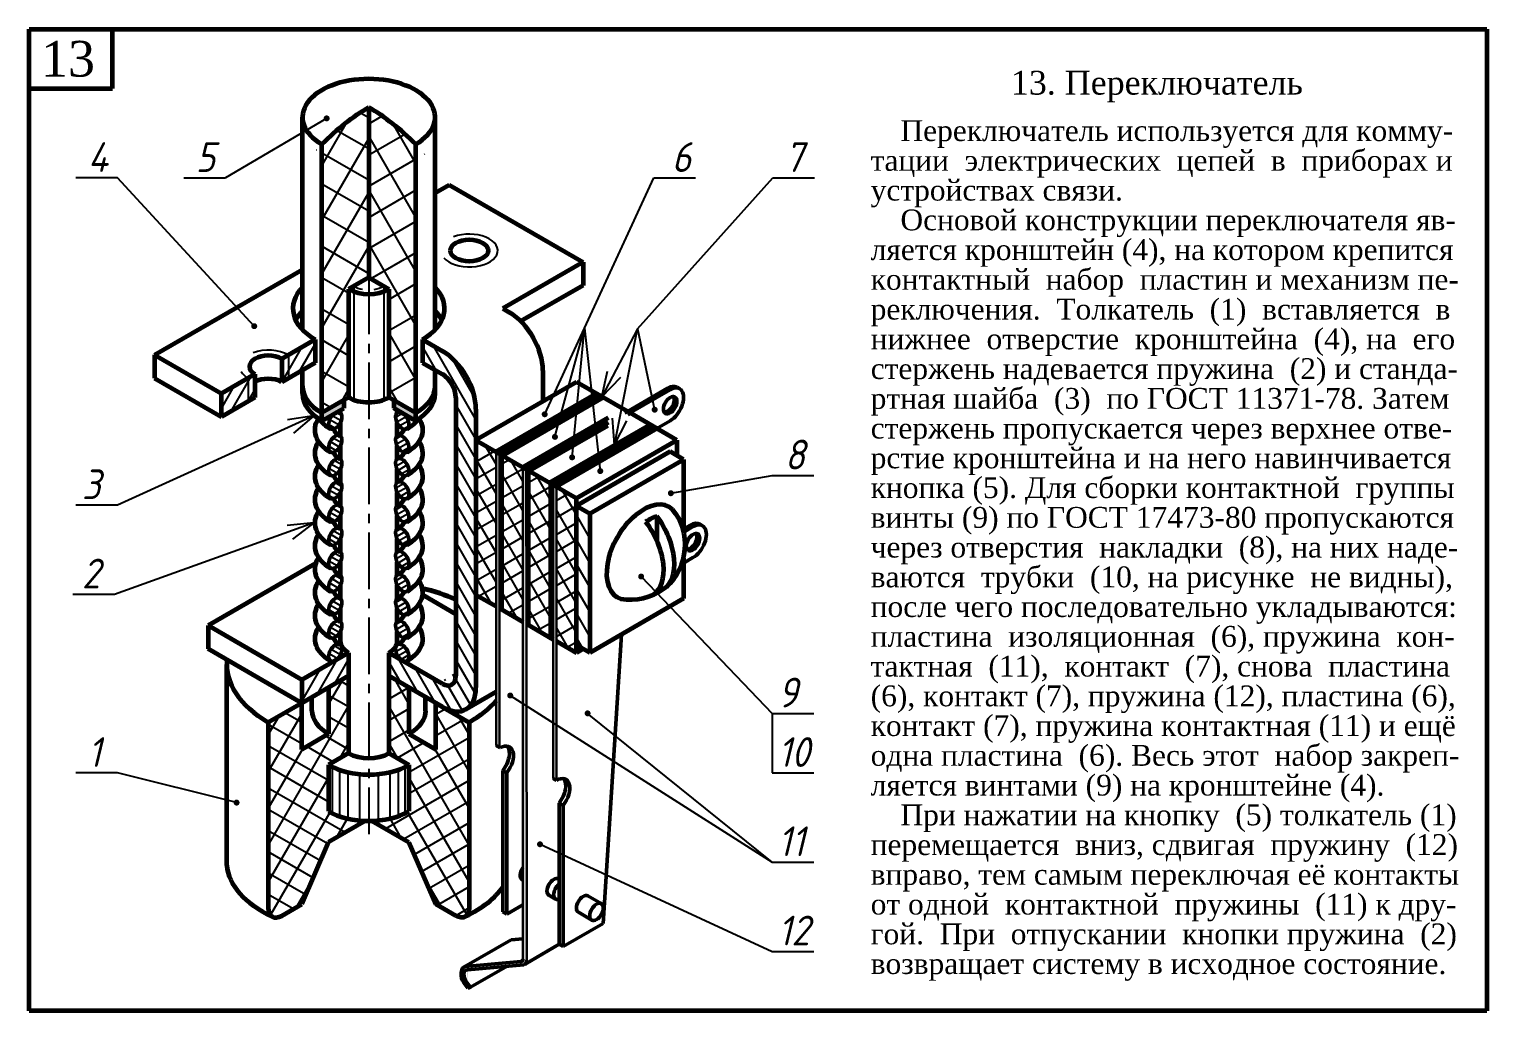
# Model space of a CAD drawing. Header units: millimetres. Extents: x -255 to 513, y 132 to 472.
# Drawn here: x -255 to -10, y 132 to 297 of the extents above; entities that cross this region are included whole.
import ezdxf

# ---------------------------------------------------------------- set-up
doc = ezdxf.new("R2010")
doc.units = ezdxf.units.MM
doc.header["$LTSCALE"] = 0.5
doc.linetypes.add('CENTER2', pattern=[28.575, 19.05, -3.175, 3.175, -3.175])
doc.styles.get("Standard").update_dxf_attribs({"font": 'isocpeui.ttf', "width": 0.9})
doc.styles.add('стиль1', font='TIMES.TTF')
pattern_1 = [(60, (-310.5012, 74.5421), (-1.429808, 0.8255), [])]

msp = doc.modelspace()

# ---------------------------------------------------------------- hatches: boundary and pattern name
at = {"lineweight": -3}
h = msp.add_hatch(dxfattribs=at)
h.set_pattern_fill('ANSI37', scale=1.43, angle=105, style=0)
h.set_pattern_definition([(150, (-310.501, 74.542), (-2.270125, -3.93197), []), (240, (-310.501, 74.542), (3.93197, -2.270125), [])])
edge = h.paths.add_edge_path()
edge.add_ellipse((-197.92, 257.84), major_axis=(-15.92, -27.58), ratio=0.57735, start_angle=225, end_angle=245.4873)
edge.add_line((-205.8, 277.65), (-205.8, 232.49))
edge.add_line((-205.8, 232.49), (-201.3, 235.09))
edge.add_line((-201.3, 235.09), (-201.3, 253.29))
edge.add_line((-201.3, 253.29), (-197.92, 255.24))
edge.add_line((-197.92, 255.24), (-197.92, 283.84))
h = msp.add_hatch(dxfattribs=at)
h.set_pattern_fill('ANSI37', scale=1.43, angle=75, style=0)
h.set_pattern_definition([(120, (-310.501, 74.542), (-3.93197, -2.270125), []), (210, (-310.501, 74.542), (2.270125, -3.93197), [])])
edge = h.paths.add_edge_path()
edge.add_ellipse((-197.92, 257.84), major_axis=(15.92, -27.58), ratio=0.57735, start_angle=114.5127, end_angle=135)
edge.add_line((-197.92, 283.84), (-197.92, 255.24))
edge.add_line((-197.92, 255.24), (-194.54, 253.29))
edge.add_line((-194.54, 253.29), (-194.54, 235.09))
edge.add_line((-194.54, 235.09), (-190.04, 232.49))
edge.add_line((-190.04, 232.49), (-190.04, 277.65))
h = msp.add_hatch(dxfattribs=at)
h.set_pattern_fill('ANSI31', scale=0.52, angle=15, style=0)
h.set_pattern_definition(pattern_1)
h.paths.add_polyline_path([(-218.18, 238.34), (-222.69, 235.74), (-222.69, 231.84), (-218.18, 234.44)])
h.paths.add_polyline_path([(-217.06, 238.99), (-218.18, 238.34), (-218.18, 234.44), (-217.06, 235.09)])
h.paths.add_polyline_path([(-211.43, 242.24), (-212.55, 241.59), (-212.55, 237.69), (-211.43, 238.34)])
h.paths.add_polyline_path([(-206.92, 240.94), (-206.92, 244.84), (-211.43, 242.24), (-211.43, 238.34)])
h = msp.add_hatch(dxfattribs=at)
h.set_pattern_fill('ANSI31', scale=0.52, angle=75, style=0)
h.set_pattern_definition([(120, (-310.5012, 74.5421), (-1.429808, -0.8255), [])])
edge = h.paths.add_edge_path()
edge.add_ellipse((-185.53, 236.39), major_axis=(3.98, -6.89), ratio=0.57735, start_angle=405, end_angle=495)
edge.add_line((-185.53, 242.89), (-188.91, 244.84))
edge.add_line((-188.91, 244.84), (-188.91, 240.94))
edge.add_line((-188.91, 240.94), (-185.53, 238.99))
edge.add_ellipse((-185.53, 236.39), major_axis=(1.59, -2.76), ratio=0.57735, start_angle=45, end_angle=135, ccw=False)
edge.add_line((-183.28, 235.09), (-183.28, 188.29))
edge.add_ellipse((-185.53, 189.59), major_axis=(1.59, -2.76), ratio=0.57735, start_angle=315, end_angle=405, ccw=False)
edge.add_line((-185.53, 186.99), (-194.54, 192.19))
edge.add_line((-194.54, 192.19), (-194.54, 188.29))
edge.add_line((-194.54, 188.29), (-185.53, 183.09))
edge.add_ellipse((-185.53, 189.59), major_axis=(3.98, -6.89), ratio=0.57735, start_angle=315, end_angle=360)
edge.add_ellipse((-185.53, 189.59), major_axis=(3.98, -6.89), ratio=0.57735, start_angle=360, end_angle=405)
edge.add_line((-179.9, 186.34), (-179.9, 233.14))
h = msp.add_hatch(color=7)
h.paths.add_polyline_path([(-202.11, 233.32), (-202.11, 234.62), (-205.8, 232.49), (-205.8, 231.19)])
h.paths.add_polyline_path([(-193.73, 234.62), (-193.73, 233.32), (-190.04, 231.19), (-190.04, 232.49)])
h = msp.add_hatch(dxfattribs=at)
h.set_pattern_fill('ANSI31', scale=0.25, angle=105, style=0)
h.set_pattern_definition([(150, (-285, 112), (-0.396875, -0.6874077), [])])
edge = h.paths.add_edge_path()
edge.add_ellipse((-203.55, 192.19), major_axis=(-0.8, -1.38), ratio=0.57735, start_angle=0, end_angle=360)
edge = h.paths.add_edge_path()
edge.add_ellipse((-203.55, 196.09), major_axis=(-0.8, -1.38), ratio=0.57735, start_angle=0, end_angle=360)
edge = h.paths.add_edge_path()
edge.add_ellipse((-203.55, 199.99), major_axis=(-0.8, -1.38), ratio=0.57735, start_angle=0, end_angle=360)
edge = h.paths.add_edge_path()
edge.add_ellipse((-203.55, 203.89), major_axis=(-0.8, -1.38), ratio=0.57735, start_angle=0, end_angle=360)
edge = h.paths.add_edge_path()
edge.add_ellipse((-203.55, 207.79), major_axis=(-0.8, -1.38), ratio=0.57735, start_angle=0, end_angle=360)
edge = h.paths.add_edge_path()
edge.add_ellipse((-203.55, 211.69), major_axis=(-0.8, -1.38), ratio=0.57735, start_angle=0, end_angle=360)
edge = h.paths.add_edge_path()
edge.add_ellipse((-203.55, 215.59), major_axis=(-0.8, -1.38), ratio=0.57735, start_angle=0, end_angle=360)
edge = h.paths.add_edge_path()
edge.add_ellipse((-203.55, 219.49), major_axis=(-0.8, -1.38), ratio=0.57735, start_angle=0, end_angle=360)
edge = h.paths.add_edge_path()
edge.add_ellipse((-203.55, 223.39), major_axis=(-0.8, -1.38), ratio=0.57735, start_angle=0, end_angle=360)
edge = h.paths.add_edge_path()
edge.add_ellipse((-203.55, 227.29), major_axis=(-0.8, -1.38), ratio=0.57735, start_angle=0, end_angle=360)
edge = h.paths.add_edge_path()
edge.add_ellipse((-203.55, 231.19), major_axis=(-0.8, -1.38), ratio=0.57735, start_angle=0, end_angle=360)
h = msp.add_hatch(dxfattribs=at)
h.set_pattern_fill('ANSI31', scale=0.25, angle=345, style=0)
h.set_pattern_definition([(30, (-285, 112), (-0.396875, 0.6874077), [])])
edge = h.paths.add_edge_path()
edge.add_ellipse((-192.29, 192.19), major_axis=(0.8, -1.38), ratio=0.57735, start_angle=0, end_angle=360)
edge = h.paths.add_edge_path()
edge.add_ellipse((-192.29, 196.09), major_axis=(0.8, -1.38), ratio=0.57735, start_angle=0, end_angle=360)
edge = h.paths.add_edge_path()
edge.add_ellipse((-192.29, 199.99), major_axis=(0.8, -1.38), ratio=0.57735, start_angle=0, end_angle=360)
edge = h.paths.add_edge_path()
edge.add_ellipse((-192.29, 203.89), major_axis=(0.8, -1.38), ratio=0.57735, start_angle=0, end_angle=360)
edge = h.paths.add_edge_path()
edge.add_ellipse((-192.29, 207.79), major_axis=(0.8, -1.38), ratio=0.57735, start_angle=0, end_angle=360)
edge = h.paths.add_edge_path()
edge.add_ellipse((-192.29, 211.69), major_axis=(0.8, -1.38), ratio=0.57735, start_angle=0, end_angle=360)
edge = h.paths.add_edge_path()
edge.add_ellipse((-192.29, 215.59), major_axis=(0.8, -1.38), ratio=0.57735, start_angle=0, end_angle=360)
edge = h.paths.add_edge_path()
edge.add_ellipse((-192.29, 219.49), major_axis=(0.8, -1.38), ratio=0.57735, start_angle=0, end_angle=360)
edge = h.paths.add_edge_path()
edge.add_ellipse((-192.29, 223.39), major_axis=(0.8, -1.38), ratio=0.57735, start_angle=0, end_angle=360)
edge = h.paths.add_edge_path()
edge.add_ellipse((-192.29, 227.29), major_axis=(0.8, -1.38), ratio=0.57735, start_angle=0, end_angle=360)
edge = h.paths.add_edge_path()
edge.add_ellipse((-192.29, 231.19), major_axis=(0.8, -1.38), ratio=0.57735, start_angle=0, end_angle=360)
h = msp.add_hatch(dxfattribs=at)
h.set_pattern_fill('ANSI37', scale=0.78, angle=75, style=0)
h.set_pattern_definition([(120, (-310.5012, 74.542), (-2.144712, -1.23825), []), (210, (-310.5012, 74.542), (1.23825, -2.144712), [])])
h.paths.add_polyline_path([(-163.02, 218.19), (-166.39, 220.14), (-166.39, 194.14), (-163.02, 192.19)])
h.paths.add_polyline_path([(-167.52, 220.79), (-170.9, 222.74), (-170.9, 196.74), (-167.52, 194.79)])
h.paths.add_polyline_path([(-172.02, 223.39), (-175.4, 225.34), (-175.4, 199.34), (-172.02, 197.39)])
h.paths.add_polyline_path([(-176.53, 225.99), (-179.9, 227.94), (-179.9, 201.94), (-176.53, 199.99)])
h = msp.add_hatch(color=7)
h.paths.add_polyline_path([(-175.97, 199.67), (-175.97, 225.67), (-176.53, 225.99), (-176.53, 199.99), (-176.53, 176.59), (-175.97, 176.27)])
h.paths.add_polyline_path([(-166.39, 194.14), (-166.39, 220.14), (-166.9, 220.43), (-166.9, 194.43), (-166.9, 180.39), (-166.39, 180.07)])
h.paths.add_polyline_path([(-166.39, 180.07), (-166.9, 180.39), (-166.9, 171.03), (-166.39, 170.74)])
for points in [[(-175.4, 225.34), (-175.63, 225.48), (-175.63, 199.48), (-175.4, 199.34)], [(-170.9, 222.74), (-171.11, 222.86), (-171.11, 196.86), (-170.9, 196.74)], [(-167.25, 220.64), (-167.52, 220.79), (-167.52, 194.79), (-167.25, 194.64)]]:
    msp.add_hatch(color=7).paths.add_polyline_path(points)
h = msp.add_hatch(color=7)
edge = h.paths.add_edge_path()
edge.add_line((-171.41, 183.26), (-172.02, 183.65))
edge.add_line((-172.02, 183.65), (-172.02, 140.66))
edge.add_arc((-172.41, 140.66), 0.39, -84.9241, 0, ccw=False)
edge.add_line((-172.38, 140.27), (-181.71, 139.44))
edge.add_ellipse((-181.48, 137.85), major_axis=(-0.28, 1.58), ratio=0.54913, start_angle=-3.759, end_angle=7.6624)
edge.add_ellipse((-181.48, 137.85), major_axis=(-0.28, 1.58), ratio=0.54913, start_angle=7.6624, end_angle=130.0276)
edge.add_line((-181.96, 136.72), (-181.27, 135.79))
edge.add_line((-181.27, 135.79), (-180.81, 135.97))
edge.add_line((-180.81, 135.97), (-181.46, 136.78))
edge.add_ellipse((-180.8, 137.46), major_axis=(0.8, -1.38), ratio=0.57735, start_angle=163.5145, end_angle=279.5058, ccw=False)
edge.add_line((-181.34, 138.91), (-171.85, 139.76))
edge.add_ellipse((-172.48, 141.2), major_axis=(-0.8, 1.38), ratio=0.585706, start_angle=169.0581, end_angle=184.3919)
edge.add_ellipse((-172.48, 141.2), major_axis=(-0.8, 1.38), ratio=0.585706, start_angle=184.3919, end_angle=224.0936)
edge.add_line((-171.35, 140.53), (-171.41, 183.26))
h.paths.add_polyline_path([(-171.43, 197.05), (-171.47, 223.07), (-172.02, 223.39), (-172.02, 197.39), (-172.02, 183.65), (-171.41, 183.26)])
h = msp.add_hatch(dxfattribs=at)
h.set_pattern_fill('ANSI31', scale=0.65, angle=75, style=0)
h.set_pattern_definition([(120, (-310.5012, 74.5421), (-1.78726, -1.031875), [])])
h.paths.add_polyline_path([(-160.77, 215.59), (-163.02, 216.89), (-163.02, 193.49), (-160.77, 192.19)])
h = msp.add_hatch(dxfattribs=at)
h.set_pattern_fill('ANSI31', scale=0.52, angle=15, style=0)
h.set_pattern_definition(pattern_1)
h.paths.add_polyline_path([(-201.3, 188.29), (-201.3, 192.19), (-209.18, 187.64), (-209.18, 183.74)])

# ---------------------------------------------------------------- linework, layer by layer
at = {"color": 7, "lineweight": 60}
for p, q in [((-255, 132), (-255, 297)), ((-255, 297), (-10, 297)), ((-241, 287), (-241, 297)), ((-10, 297), (-10, 132)), ((-255, 287), (-241, 287)), ((-209.06, 246.48), (-209.06, 282.2)), ((-197.92, 283.84), (-197.92, 255.24)), ((-186.77, 246.48), (-186.77, 282.2)), ((-205.8, 231.19), (-205.8, 277.65)), ((-190.04, 277.65), (-190.04, 231.19)), ((-186.77, 269.48), (-184.41, 270.84)), ((-184.41, 270.84), (-161.89, 257.84)), ((-161.89, 257.84), (-175.4, 250.04)), ((-161.89, 257.84), (-161.89, 253.94)), ((-233.94, 242.24), (-209.06, 256.61)), ((-197.92, 255.24), (-201.3, 253.29)), ((-197.92, 255.24), (-194.54, 253.29)), ((-201.3, 253.29), (-201.3, 235.09)), ((-194.54, 253.29), (-194.54, 235.09)), ((-161.89, 253.94), (-172.36, 247.9)), ((-175.4, 250.04), (-174.28, 249.39)), ((-206.92, 244.84), (-212.55, 241.59)), ((-206.92, 244.84), (-206.92, 240.94)), ((-188.91, 244.84), (-185.53, 242.89)), ((-188.91, 244.84), (-188.91, 240.94)), ((-233.94, 242.24), (-222.69, 235.74)), ((-233.94, 242.24), (-233.94, 238.34)), ((-212.55, 241.59), (-212.55, 237.69)), ((-206.92, 240.94), (-212.55, 237.69)), ((-188.91, 240.94), (-185.53, 238.99)), ((-233.94, 238.34), (-222.69, 231.84)), ((-217.06, 238.99), (-222.69, 235.74)), ((-217.06, 238.99), (-217.06, 235.09)), ((-209.06, 235.74), (-209.06, 239.71)), ((-186.77, 235.74), (-186.77, 239.71)), ((-163.02, 237.69), (-179.9, 227.94)), ((-168.65, 239.64), (-168.65, 234.44)), ((-154.46, 232.75), (-163.02, 237.69)), ((-222.69, 231.84), (-222.69, 235.74)), ((-176.53, 225.99), (-159.64, 235.74)), ((-158.96, 235.35), (-175.85, 225.6)), ((-217.06, 235.09), (-222.69, 231.84)), ((-201.3, 235.09), (-205.8, 232.49)), ((-205.8, 231.19), (-202.11, 233.32)), ((-202.69, 232.53), (-202.69, 232.98)), ((-202.11, 234.62), (-202.11, 233.32)), ((-190.04, 232.49), (-194.54, 235.09)), ((-193.73, 234.62), (-193.73, 233.32)), ((-190.04, 231.19), (-193.73, 233.32)), ((-193.14, 232.53), (-193.14, 232.98)), ((-183.28, 235.09), (-183.28, 188.29)), ((-179.9, 233.14), (-179.9, 186.34)), ((-158.51, 235.09), (-175.4, 225.34)), ((-154.46, 232.75), (-154.91, 232.49)), ((-202.69, 228.63), (-202.69, 230.84)), ((-193.14, 228.63), (-193.14, 230.84)), ((-172.02, 223.39), (-157.63, 231.7)), ((-157.69, 230.89), (-171.35, 223)), ((-157.73, 230.34), (-170.9, 222.74)), ((-167.52, 220.79), (-150.63, 230.54)), ((-154.01, 232.49), (-154.46, 232.23)), ((-146.13, 227.94), (-154.01, 232.49)), ((-179.9, 227.94), (-163.02, 218.19)), ((-150.12, 230.25), (-167.01, 220.5)), ((-149.51, 229.89), (-166.39, 220.14)), ((-163.02, 218.19), (-146.13, 227.94)), ((-146.13, 227.94), (-146.13, 225.34)), ((-202.69, 224.73), (-202.69, 226.94)), ((-193.14, 224.73), (-193.14, 226.94)), ((-147.26, 225.99), (-163.02, 216.89)), ((-145, 224.69), (-147.26, 225.99)), ((-202.69, 220.83), (-202.69, 223.04)), ((-193.14, 220.83), (-193.14, 223.04)), ((-160.77, 215.59), (-145, 224.69)), ((-145, 224.69), (-145, 212.55)), ((-202.69, 216.93), (-202.69, 219.14)), ((-193.14, 216.93), (-193.14, 219.14)), ((-163.02, 192.19), (-163.02, 218.19)), ((-163.02, 216.89), (-160.77, 215.59)), ((-202.69, 213.03), (-202.69, 215.24)), ((-193.14, 213.03), (-193.14, 215.24)), ((-160.77, 215.59), (-160.77, 192.19)), ((-149.48, 215.13), (-149.48, 211)), ((-202.69, 209.13), (-202.69, 211.34)), ((-193.14, 209.13), (-193.14, 211.34)), ((-206.85, 207.18), (-224.94, 196.74)), ((-202.69, 205.23), (-202.69, 207.44)), ((-193.14, 205.23), (-193.14, 207.44)), ((-145, 208.1), (-145, 201.29)), ((-202.69, 201.33), (-202.69, 203.54)), ((-193.14, 201.33), (-193.14, 203.54)), ((-188.86, 201.91), (-183.28, 198.69)), ((-179.9, 201.94), (-176.53, 199.99)), ((-145, 201.29), (-160.77, 192.19)), ((-202.69, 197.43), (-202.69, 199.64)), ((-193.14, 197.43), (-193.14, 199.64)), ((-175.97, 199.67), (-172.02, 197.39)), ((-209.18, 187.64), (-224.94, 196.74)), ((-224.94, 196.74), (-224.94, 192.84)), ((-171.43, 197.05), (-166.9, 194.43)), ((-202.69, 194.14), (-202.69, 195.74)), ((-193.14, 194.14), (-193.14, 195.74)), ((-166.39, 194.14), (-163.02, 192.19)), ((-209.18, 183.74), (-224.94, 192.84)), ((-201.3, 192.19), (-209.18, 187.64)), ((-201.3, 192.19), (-201.3, 188.29)), ((-201.3, 192.19), (-201.3, 175.29)), ((-185.53, 186.99), (-194.54, 192.19)), ((-194.54, 192.19), (-194.54, 188.29)), ((-194.54, 192.19), (-194.54, 175.29)), ((-160.77, 192.19), (-163.02, 193.49)), ((-161.89, 192.84), (-163.02, 192.19)), ((-221.8, 156.44), (-221.8, 190.24)), ((-201.3, 188.29), (-209.18, 183.74)), ((-209.18, 187.64), (-209.18, 183.74)), ((-204.67, 186.34), (-204.67, 178.54)), ((-185.53, 183.09), (-194.54, 188.29)), ((-191.16, 186.34), (-191.16, 178.54)), ((-207.47, 182.44), (-207.47, 184.73)), ((-188.36, 182.44), (-188.36, 184.73)), ((-176.53, 185.6), (-181.55, 182.7)), ((-209.18, 183.74), (-214.81, 180.49)), ((-209.18, 175.94), (-209.18, 183.74)), ((-186.66, 183.74), (-181.03, 180.49)), ((-186.66, 175.94), (-186.66, 183.74)), ((-214.81, 180.49), (-214.81, 149.29)), ((-181.03, 180.49), (-181.03, 149.29)), ((-204.67, 178.54), (-209.18, 175.94)), ((-191.16, 178.54), (-186.66, 175.94)), ((-201.3, 175.29), (-204.67, 173.34)), ((-194.54, 175.29), (-191.16, 173.34)), ((-204.67, 173.34), (-204.67, 165.54)), ((-191.16, 173.34), (-191.16, 165.54)), ((-198.45, 163.94), (-204.67, 160.34)), ((-197.39, 163.94), (-191.16, 160.34)), ((-204.67, 160.34), (-209.18, 149.94)), ((-191.16, 160.34), (-186.66, 149.94)), ((-212.55, 147.99), (-209.18, 149.94)), ((-183.28, 147.99), (-186.66, 149.94)), ((-10, 132), (-255, 132))]:
    msp.add_line(p, q, dxfattribs=at)
at = {"color": 7, "lineweight": -3}
for p, q in [((-205, 282), (-222, 272)), ((-240.14, 272), (-247.14, 272)), ((-217.17, 247.08), (-240.14, 272)), ((-229, 272), (-222, 272)), ((-168.35, 232.27), (-150, 272)), ((-152.74, 246.63), (-130, 272)), ((-150, 272), (-143, 272)), ((-130, 272), (-123, 272)), ((-200.43, 253.79), (-200.43, 234.7)), ((-195.4, 253.79), (-195.4, 234.7)), ((-166.63, 228.47), (-161.67, 246.72)), ((-163.74, 225.03), (-161.67, 246.72)), ((-161.67, 246.72), (-159.01, 222.72)), ((-152.74, 246.63), (-158.75, 235.22)), ((-156.6, 227.14), (-152.74, 246.63)), ((-152.74, 246.63), (-149.87, 233.04)), ((-218.18, 238.34), (-218.18, 234.44)), ((-158.75, 235.22), (-157.78, 239.52)), ((-158.75, 235.22), (-155.58, 238.49)), ((-207.14, 232), (-240.14, 217)), ((-207.14, 232), (-211.58, 231.32)), ((-207.14, 232), (-210.58, 229.1)), ((-156.6, 227.14), (-156.95, 231.62)), ((-156.6, 227.14), (-154.57, 231.15)), ((-147.14, 219), (-130.14, 222)), ((-130.14, 222), (-123.14, 222)), ((-240.14, 217), (-247.14, 217)), ((-207.14, 214), (-240.64, 202)), ((-207.14, 214), (-211.61, 213.57)), ((-207.14, 214), (-210.74, 211.3)), ((-152.14, 205), (-130.14, 182)), ((-240.64, 202), (-247.64, 202)), ((-204.67, 183.55), (-202.25, 187.74)), ((-201.3, 186.64), (-202.72, 187.47)), ((-194.25, 188.13), (-194.54, 187.96)), ((-191.16, 186.34), (-194.54, 184.39)), ((-191.16, 183.6), (-193.54, 187.72)), ((-201.3, 183.07), (-204.67, 185.02)), ((-174.14, 185), (-130.14, 157)), ((-214.81, 159.81), (-201.3, 183.21)), ((-214.81, 172.19), (-209.18, 181.94)), ((-214.81, 178.38), (-212.98, 181.55)), ((-209.18, 180.47), (-212.01, 182.11)), ((-201.3, 179.49), (-204.67, 181.44)), ((-181.03, 159.85), (-194.54, 183.25)), ((-191.16, 182.76), (-194.54, 180.81)), ((-184.97, 182.76), (-186.66, 181.79)), ((-181.03, 172.24), (-186.66, 181.99)), ((-181.03, 178.43), (-182.82, 181.52)), ((-130.14, 157), (-161.14, 182)), ((-130.14, 182), (-123.14, 182)), ((-130.14, 182), (-130.14, 172)), ((-209.18, 176.9), (-214.81, 180.15)), ((-181.87, 180.98), (-186.66, 178.21)), ((-204.67, 170.72), (-214.81, 176.57)), ((-203.85, 173.82), (-208.35, 176.42)), ((-201.3, 175.92), (-205.25, 178.21)), ((-202.79, 174.43), (-201.3, 177.01)), ((-181.03, 177.89), (-191.16, 172.04)), ((-214.81, 166), (-209.01, 176.04)), ((-181.03, 174.31), (-191.16, 168.46)), ((-181.03, 166.05), (-186.79, 176.02)), ((-240.14, 172), (-247.14, 172)), ((-220.14, 167), (-240.14, 172)), ((-204.67, 167.15), (-214.81, 173)), ((-204.01, 165.19), (-204.01, 172.99)), ((-202.84, 172.52), (-202.84, 164.72)), ((-201.45, 172.12), (-201.45, 164.32)), ((-199.47, 171.8), (-199.47, 164)), ((-196.36, 171.8), (-196.36, 164)), ((-194.39, 172.12), (-194.39, 164.32)), ((-192.99, 172.52), (-192.99, 164.72)), ((-191.83, 165.19), (-191.83, 172.99)), ((-130.14, 172), (-123.14, 172)), ((-214.81, 153.61), (-204.67, 171.16)), ((-201.88, 161.96), (-214.81, 169.42)), ((-181.03, 170.74), (-195.1, 162.62)), ((-181.03, 153.66), (-191.16, 171.21)), ((-181.03, 167.16), (-192.01, 160.83)), ((-204.79, 160.07), (-214.81, 165.85)), ((-214.43, 148.07), (-204.42, 165.4)), ((-203.32, 161.12), (-201.47, 164.32)), ((-192.47, 161.1), (-194.34, 164.33)), ((-181.39, 148.09), (-191.39, 165.42)), ((-206.03, 157.21), (-214.81, 162.27)), ((-181.03, 163.59), (-190.26, 158.26)), ((-181.03, 160.02), (-189.02, 155.4)), ((-169.14, 160), (-130.14, 142)), ((-207.27, 154.35), (-214.81, 158.7)), ((-130.14, 157), (-123.14, 157)), ((-208.51, 151.49), (-214.81, 155.12)), ((-181.03, 156.44), (-187.79, 152.54)), ((-210.08, 149.42), (-207.37, 154.1)), ((-185.72, 149.4), (-188.55, 154.3)), ((-181.03, 152.87), (-186.38, 149.78)), ((-210.6, 149.12), (-214.81, 151.55)), ((-181.03, 149.29), (-183.28, 147.99)), ((-130.14, 142), (-123.14, 142))]:
    msp.add_line(p, q, dxfattribs=at)
at = {"color": 7, "linetype": 'CENTER2', "lineweight": -3}
msp.add_line((-197.92, 255.24), (-197.92, 161.7), dxfattribs=at)
at = {"color": 7}
for p, q in [((-211.43, 242.24), (-211.43, 238.34)), ((-167.07, 220.53), (-163.02, 218.19)), ((-209.18, 187.64), (-209.18, 187.64)), ((-191.16, 179.19), (-194.54, 177.24)), ((-193.01, 174.41), (-194.54, 177.06)), ((-188.63, 177.08), (-193.13, 174.48))]:
    msp.add_line(p, q, dxfattribs=at)
at = {"color": 7, "lineweight": 50}
for p, q in [((-147.71, 236.65), (-154.46, 232.75)), ((-147.26, 236.39), (-154.01, 232.49)), ((-145.66, 236.55), (-146.11, 236.81)), ((-149.51, 229.89), (-147.26, 231.19)), ((-143.88, 213.64), (-145, 212.99)), ((-143.43, 213.38), (-144.99, 212.48)), ((-141.84, 213.54), (-142.29, 213.8)), ((-145, 207.27), (-143.43, 208.18)), ((-158.51, 146.69), (-155.47, 195.25)), ((-176.53, 176.59), (-175.85, 176.2)), ((-175.4, 172.39), (-174.73, 172)), ((-175.4, 148.64), (-175.4, 172.39)), ((-174.73, 148.25), (-174.73, 172)), ((-166.9, 171.03), (-166.39, 170.74)), ((-165.94, 143.18), (-165.94, 166.93)), ((-165.94, 166.93), (-165.27, 166.54)), ((-165.27, 142.79), (-165.27, 166.54)), ((-172.14, 154.02), (-172.02, 153.95)), ((-166.05, 154.18), (-165.94, 154.12)), ((-172.02, 149.81), (-174.73, 148.25)), ((-167.64, 151.42), (-166.52, 150.77)), ((-161.1, 151.32), (-158.84, 150.02)), ((-175.4, 148.64), (-174.73, 148.25)), ((-162.69, 148.56), (-160.44, 147.26)), ((-158.51, 146.69), (-165.27, 142.79)), ((-181.88, 139.4), (-174, 143.95)), ((-174, 143.95), (-172.02, 144.12)), ((-171.62, 139.86), (-165.93, 143.18)), ((-165.94, 143.18), (-165.27, 142.79)), ((-181.71, 139.44), (-172.38, 140.27)), ((-181.34, 138.91), (-171.85, 139.76)), ((-180.81, 135.97), (-174.68, 139.51)), ((-181.27, 135.79), (-181.96, 136.72)), ((-181.46, 136.78), (-180.81, 135.97)), ((-180.81, 135.97), (-181.27, 135.79))]:
    msp.add_line(p, q, dxfattribs=at)
at = {"color": 7, "lineweight": 30}
for p, q in [((-176.53, 225.99), (-176.53, 199.99)), ((-175.97, 225.66), (-175.97, 199.67)), ((-175.63, 225.48), (-175.63, 199.48)), ((-175.4, 225.34), (-175.4, 199.34)), ((-172.02, 223.39), (-172.02, 197.39)), ((-171.47, 223.06), (-171.43, 197.05)), ((-171.11, 222.87), (-171.11, 196.87)), ((-170.9, 222.74), (-170.9, 196.74)), ((-167.52, 220.79), (-167.52, 194.79)), ((-167.25, 220.64), (-167.25, 194.64)), ((-166.9, 194.43), (-166.9, 220.43)), ((-166.39, 220.14), (-166.39, 194.14)), ((-176.53, 176.59), (-176.53, 199.99)), ((-175.97, 199.67), (-175.97, 176.27)), ((-172.02, 197.39), (-172.02, 140.66)), ((-171.43, 197.05), (-171.35, 140.53)), ((-166.9, 171.03), (-166.9, 194.43)), ((-166.39, 170.74), (-166.39, 194.14))]:
    msp.add_line(p, q, dxfattribs=at)
at = {"color": 7, "const_width": 0.5}
for points in [[(-205.25, 282, 1), (-204.75, 282, 1)], [(-217.42, 247.08, 1), (-216.92, 247.08, 1)], [(-168.6, 232.27, 1), (-168.1, 232.27, 1)], [(-150.12, 233.04, 1), (-149.62, 233.04, 1)], [(-166.88, 228.47, 1), (-166.38, 228.47, 1)], [(-163.99, 225.03, 1), (-163.49, 225.03, 1)], [(-159.26, 222.72, 1), (-158.76, 222.72, 1)], [(-147.39, 219, 1), (-146.89, 219, 1)], [(-152.39, 205, 1), (-151.89, 205, 1)], [(-174.39, 185, 1), (-173.89, 185, 1)], [(-161.39, 182, 1), (-160.89, 182, 1)], [(-220.39, 167, 1), (-219.89, 167, 1)], [(-169.39, 160, 1), (-168.89, 160, 1)]]:
    msp.add_lwpolyline(points, format="xyb", close=True, dxfattribs=at)
at = {"color": 7, "lineweight": 60}
for centre, radius, start, end in [((-154.22, 210.32), 9.48, 311.7748, 38.9434), ((-154.03, 211.03), 9.9, 261.2798, 304.9141)]:
    msp.add_arc(centre, radius, start, end, dxfattribs=at)
at = {"color": 7, "lineweight": 50}
msp.add_arc((-172.41, 140.66), 0.39, 275.0759, 0, dxfattribs=at)
at = {"color": 7, "lineweight": 60}
for centre, major_axis, ratio, start_param, end_param in [((-197.92, 282.2), (-11.15, 0), 0.57735, 2.356194, 7.068583), ((-197.92, 257.84), (-15.92, -27.58), 0.57735, 3.926991, 4.284562), ((-197.92, 257.84), (15.92, -27.58), 0.57735, 1.998623, 2.356194), ((-197.92, 250.04), (-12.74, 0), 0.57735, 5.777825, 7.068583), ((-197.92, 255.24), (-4.78, 0), 0.57735, 0.785398, 2.356194), ((-197.92, 250.04), (-12.74, 0), 0.57735, 2.356194, 3.646953), ((-197.92, 246.14), (-12.74, 0), 0.57735, 5.777825, 6.01481), ((-197.92, 246.14), (-12.74, 0), 0.57735, 3.409968, 3.646953), ((-174.28, 242.89), (3.98, -6.89), 0.57735, 0.785398, 2.356194), ((-185.53, 236.39), (3.98, -6.89), 0.57735, 7.068583, 8.63938), ((-214.81, 240.29), (-3.18, 0), 0.57735, 3.926991, 7.068583), ((-214.81, 236.39), (-3.18, 0), 0.57735, 3.926991, 5.497787), ((-185.53, 236.39), (1.59, -2.76), 0.57735, 0.785398, 2.356194), ((-197.92, 237.04), (-11.15, 0), 0.57735, 6.283185, 7.068583), ((-197.92, 235.74), (-11.15, 0), 0.57735, 6.283185, 7.068583), ((-197.92, 237.04), (-11.15, 0), 0.57735, 2.356194, 3.141593), ((-197.92, 235.74), (-11.15, 0), 0.57735, 2.356194, 3.141593), ((-197.92, 235.36), (5.95, 1.65), 0.469217, 3.54251, 3.645707), ((-197.92, 237.04), (-4.78, 0), 0.57735, 7.068583, 8.63938), ((-197.92, 229.62), (-9.09, 0), 0.57735, 5.907416, 7.068583), ((-197.92, 233.52), (-9.09, 0), 0.57735, 6.678051, 7.068583), ((-197.92, 229.62), (-9.09, 0), 0.57735, 2.356194, 3.517362), ((-197.92, 233.52), (-9.09, 0), 0.57735, 2.356194, 2.746726), ((-197.92, 231.46), (5.95, 1.65), 0.469217, 3.159053, 3.645707), ((-197.92, 225.72), (-9.09, 0), 0.57735, 5.902348, 7.068583), ((-197.92, 227.56), (5.95, 1.65), 0.469217, 3.159053, 3.645707), ((-197.92, 225.72), (-9.09, 0), 0.57735, 2.356194, 3.52243), ((-197.92, 221.82), (-9.09, 0), 0.57735, 5.902348, 7.068583), ((-197.92, 221.82), (-9.09, 0), 0.57735, 2.356194, 3.52243), ((-197.92, 223.66), (5.95, 1.65), 0.469217, 3.159053, 3.645707), ((-197.92, 217.92), (-9.09, 0), 0.57735, 5.902348, 7.068583), ((-197.92, 219.76), (5.95, 1.65), 0.469217, 3.159053, 3.645707), ((-197.92, 217.92), (-9.09, 0), 0.57735, 2.356194, 3.52243), ((-197.92, 214.02), (-9.09, 0), 0.57735, 5.902348, 7.068583), ((-197.92, 214.02), (-9.09, 0), 0.57735, 2.356194, 3.52243), ((-151.76, 209.09), (-4.38, -7.58), 0.57735, 3.010347, 6.414431), ((-197.92, 215.86), (5.95, 1.65), 0.469217, 3.159053, 3.645707), ((-150.68, 208.51), (-3.73, -6.46), 0.57735, 3.696511, 4.051602), ((-154.91, 209.87), (4.64, -8.04), 0.57735, 6.326656, 8.064283), ((-153.11, 210.91), (-4.64, 8.07), 0.575863, 3.165318, 4.912259), ((-197.92, 210.12), (-9.09, 0), 0.57735, 5.902348, 7.068583), ((-197.92, 210.12), (-9.09, 0), 0.57735, 2.356194, 3.52243), ((-197.92, 211.96), (5.95, 1.65), 0.469217, 3.159053, 3.645707), ((-197.92, 206.22), (-9.09, 0), 0.57735, 5.902348, 7.068583), ((-197.92, 208.06), (5.95, 1.65), 0.469217, 3.159053, 3.645707), ((-197.92, 206.22), (-9.09, 0), 0.57735, 2.356194, 3.52243), ((-197.92, 202.32), (-9.09, 0), 0.57735, 5.902348, 7.068583), ((-197.92, 202.32), (-9.09, 0), 0.57735, 2.356194, 3.52243), ((-197.92, 204.16), (5.95, 1.65), 0.469217, 3.159053, 3.645707), ((-197.92, 190.24), (-23.88, 0), 0.57735, 4.052757, 4.325646), ((-154.91, 209.87), (4.64, -8.04), 0.57735, 6.002006, 6.006467), ((-197.92, 198.42), (-9.09, 0), 0.57735, 5.902348, 7.068583), ((-197.92, 200.26), (5.95, 1.65), 0.469217, 3.159053, 3.645707), ((-197.92, 198.42), (-9.09, 0), 0.57735, 2.356194, 3.52243), ((-197.92, 194.52), (-9.09, 0), 0.57735, 5.902348, 7.068583), ((-197.92, 194.52), (-9.09, 0), 0.57735, 2.356194, 3.52243), ((-197.92, 196.36), (5.95, 1.65), 0.469217, 3.159053, 3.645707), ((-197.92, 194.14), (-4.78, 0), 0.57735, 6.283185, 7.068583), ((-197.92, 194.14), (-4.78, 0), 0.57735, 2.356194, 3.141593), ((-197.92, 190.24), (-23.88, 0), 0.57735, 6.227515, 7.068583), ((-185.53, 189.59), (1.59, -2.76), 0.57735, 5.497787, 7.068583), ((-185.53, 189.59), (3.98, -6.89), 0.57735, 5.497787, 7.068583), ((-197.92, 182.44), (-9.55, 0), 0.57735, 0, 0.785398), ((-197.92, 177.24), (-4.78, 0), 0.57735, 0.785398, 2.356194), ((-197.92, 177.24), (-9.55, 0), 0.57735, 0.785398, 2.356194), ((-197.92, 169.44), (-9.55, 0), 0.57735, 7.068583, 8.63938), ((-197.26, 157.58), (24.57, 0.67), 0.527237, 3.178017, 3.940342), ((-212.55, 150.59), (-1.59, -2.76), 0.57735, 5.497787, 7.068583)]:
    msp.add_ellipse(centre, major_axis=major_axis, ratio=ratio, start_param=start_param, end_param=end_param, dxfattribs=at)
at = {"color": 7, "lineweight": -3}
for centre, major_axis, start_param, end_param in [((-181.03, 259.79), (-4.78, 0), 0.455925, 5.293056), ((-197.92, 255.24), (-3.56, 0), 0.785398, 1.276405), ((-197.92, 255.24), (-3.56, 0), 1.82854, 2.356194), ((-214.81, 240.29), (-4.78, 0), 3.926991, 5.277105), ((-214.81, 240.29), (-4.78, 0), 6.594185, 7.068583)]:
    msp.add_ellipse(centre, major_axis=major_axis, ratio=0.57735, start_param=start_param, end_param=end_param, dxfattribs=at)
at = {"color": 7, "lineweight": 60}
msp.add_ellipse((-181.03, 259.79), major_axis=(-3.18, 0), ratio=0.57735, dxfattribs=at)
at = {"color": 7, "lineweight": 50}
for centre, major_axis in [((-147.26, 233.79), (-0.8, -1.38)), ((-203.55, 231.19), (-0.8, -1.38)), ((-192.29, 231.19), (0.8, -1.38)), ((-203.55, 227.29), (-0.8, -1.38)), ((-192.29, 227.29), (0.8, -1.38)), ((-203.55, 223.39), (-0.8, -1.38)), ((-192.29, 223.39), (0.8, -1.38)), ((-203.55, 219.49), (-0.8, -1.38)), ((-192.29, 219.49), (0.8, -1.38)), ((-203.55, 215.59), (-0.8, -1.38)), ((-192.29, 215.59), (0.8, -1.38)), ((-203.55, 211.69), (-0.8, -1.38)), ((-192.29, 211.69), (0.8, -1.38)), ((-143.43, 210.78), (-0.8, -1.38)), ((-203.55, 207.79), (-0.8, -1.38)), ((-192.29, 207.79), (0.8, -1.38)), ((-203.55, 203.89), (-0.8, -1.38)), ((-192.29, 203.89), (0.8, -1.38)), ((-203.55, 199.99), (-0.8, -1.38)), ((-192.29, 199.99), (0.8, -1.38)), ((-203.55, 196.09), (-0.8, -1.38)), ((-192.29, 196.09), (0.8, -1.38)), ((-203.55, 192.19), (-0.8, -1.38)), ((-192.29, 192.19), (0.8, -1.38)), ((-159.64, 148.64), (-0.8, -1.38))]:
    msp.add_ellipse(centre, major_axis=major_axis, ratio=0.57735, dxfattribs=at)
for centre, major_axis, ratio, start_param, end_param in [((-147.71, 234.05), (-0.8, -1.38), 0.57735, 0.286757, 2.854836), ((-147.71, 234.05), (-1.59, -2.76), 0.57735, 3.141593, 3.926991), ((-147.26, 233.79), (-1.59, -2.76), 0.57735, 0.785398, 3.926991), ((-143.88, 211.04), (-1.59, -2.76), 0.57735, 3.141593, 3.926991), ((-143.43, 210.78), (-1.59, -2.76), 0.57735, 0.785398, 3.926991), ((-143.88, 211.04), (-0.8, -1.38), 0.57735, 0.286757, 2.854836), ((-175.85, 173.6), (-1.59, -2.76), 0.57735, 1.308997, 3.926991), ((-176.53, 173.99), (-1.59, -2.76), 0.57735, 1.308997, 2.927837), ((-166.39, 168.14), (-1.59, -2.76), 0.57735, 1.308997, 3.926991), ((-167.07, 168.53), (-1.59, -2.76), 0.57735, 1.308997, 2.927837), ((-171.35, 155.4), (-0.8, -1.38), 0.57735, 4.570492, 6.283185), ((-166.84, 152.8), (-0.8, -1.38), 0.57735, 3.141593, 6.283185), ((-165.72, 152.15), (-0.8, -1.38), 0.57735, 4.128349, 6.867226), ((-161.89, 149.94), (-0.8, -1.38), 0.57735, 3.141593, 6.283185), ((-172.48, 141.2), (-0.8, 1.38), 0.585706, 2.950621, 3.911171), ((-181.48, 137.85), (-0.28, 1.58), 0.54913, -0.065606, 2.26941), ((-180.8, 137.46), (0.8, -1.38), 0.57735, 2.853867, 4.878297)]:
    msp.add_ellipse(centre, major_axis=major_axis, ratio=ratio, start_param=start_param, end_param=end_param, dxfattribs=at)
at = {"color": 7, "lineweight": 60, "extrusion": (0, 0, -1)}
for centre, major_axis, ratio, start_param, end_param in [((-197.92, 235.36), (-5.95, 1.65), 0.469217, 3.54251, 3.645707), ((-197.92, 231.46), (-5.95, 1.65), 0.469217, 3.159053, 3.645707), ((-197.92, 227.56), (-5.95, 1.65), 0.469217, 3.159053, 3.645707), ((-197.92, 223.66), (-5.95, 1.65), 0.469217, 3.159053, 3.645707), ((-197.92, 219.76), (-5.95, 1.65), 0.469217, 3.159053, 3.645707), ((-197.92, 215.86), (-5.95, 1.65), 0.469217, 3.159053, 3.645707), ((-197.92, 211.96), (-5.95, 1.65), 0.469217, 3.159053, 3.645707), ((-197.92, 208.06), (-5.95, 1.65), 0.469217, 3.159053, 3.645707), ((-197.92, 204.16), (-5.95, 1.65), 0.469217, 3.159053, 3.645707), ((-197.92, 190.24), (23.88, 0), 0.57735, 5.099132, 5.372021), ((-197.92, 200.26), (-5.95, 1.65), 0.469217, 3.159053, 3.645707), ((-197.92, 196.36), (-5.95, 1.65), 0.469217, 3.159053, 3.645707), ((-197.92, 190.24), (23.88, 0), 0.57735, 6.744049, 7.068583), ((-197.92, 182.44), (9.55, 0), 0.57735, 0, 0.785398), ((-198.58, 157.58), (-24.57, 0.67), 0.527237, 3.466079, 3.940342), ((-183.28, 150.59), (1.59, -2.76), 0.57735, 5.497787, 7.068583)]:
    msp.add_ellipse(centre, major_axis=major_axis, ratio=ratio, start_param=start_param, end_param=end_param, dxfattribs=at)

# ---------------------------------------------------------------- texts
at = {"color": 7, "lineweight": 60, "style": 'стиль1'}
msp.add_text('13', height=6, dxfattribs=at).set_placement((-253, 289.03))
at = {"color": 7, "style": 'стиль1'}
for s, height, p in [('13. Переключатель', 4, (-90, 286)), ('Переключатель используется для комму-', 3.5, (-108.56, 278.19)), ('тации  электрических  цепей  в  приборах и', 3.5, (-113.56, 273.19)), ('устройствах связи.', 3.5, (-113.56, 268.19)), ('Основой конструкции переключателя яв-', 3.5, (-108.56, 263.19)), ('ляется кронштейн (4), на котором крепится', 3.5, (-113.56, 258.19)), ('контактный  набор  пластин и механизм пе-', 3.5, (-113.56, 253.19)), ('реключения.  Толкатель  (1)  вставляется  в', 3.5, (-113.56, 248.19)), ('нижнее  отверстие  кронштейна  (4), на  его', 3.5, (-113.56, 243.19)), ('стержень надевается пружина  (2) и станда- ', 3.5, (-113.56, 238.19)), ('ртная шайба  (3)  по ГОСТ 11371-78. Затем', 3.5, (-113.56, 233.19)), ('стержень пропускается через верхнее отве-', 3.5, (-113.56, 228.19)), ('рстие кронштейна и на него навинчивается', 3.5, (-113.56, 223.19)), ('кнопка (5). Для сборки контактной  группы', 3.5, (-113.56, 218.19)), ('винты (9) по ГОСТ 17473-80 пропускаются', 3.5, (-113.56, 213.19)), ('через отверстия  накладки  (8), на них наде-', 3.5, (-113.56, 208.19)), ('ваются  трубки  (10, на рисунке  не видны),', 3.5, (-113.56, 203.19)), ('после чего последовательно укладываются:', 3.5, (-113.56, 198.19)), ('пластина  изоляционная  (6), пружина  кон-', 3.5, (-113.56, 193.19)), ('тактная  (11),  контакт  (7), снова  пластина', 3.5, (-113.56, 188.19)), ('(6), контакт (7), пружина (12), пластина (6),', 3.5, (-113.56, 183.19)), ('контакт (7), пружина контактная (11) и ещё', 3.5, (-113.56, 178.19)), ('одна пластина  (6). Весь этот  набор закреп-', 3.5, (-113.56, 173.19)), ('ляется винтами (9) на кронштейне (4).', 3.5, (-113.56, 168.19)), ('При нажатии на кнопку  (5) толкатель (1)', 3.5, (-108.56, 163.19)), ('перемещается  вниз, сдвигая  пружину  (12)', 3.5, (-113.56, 158.19)), ('вправо, тем самым переключая её контакты', 3.5, (-113.56, 153.19)), ('от одной  контактной  пружины  (11) к дру-', 3.5, (-113.56, 148.19)), ('гой.  При  отпускании  кнопки пружина  (2)', 3.5, (-113.56, 143.19)), ('возвращает систему в исходное состояние.', 3.5, (-113.56, 138.19))]:
    msp.add_text(s, height=height, dxfattribs=at).set_placement(p)
at = {"color": 7, "width": 0.9}
msp.add_text('4', height=5, dxfattribs=at).set_placement((-245.14, 273))
at = {"color": 7, "lineweight": -3, "width": 0.9}
for s, p in [('5', (-227, 273)), ('6', (-147, 273)), ('7', (-128, 273)), ('8', (-128, 223)), ('3', (-246.14, 218)), ('2', (-246.14, 203)), ('9', (-129.14, 183)), ('1', (-245.14, 173)), ('10', (-129.14, 173)), ('11', (-129.14, 158)), ('12', (-129.14, 143))]:
    msp.add_text(s, height=5, dxfattribs=at).set_placement(p)

doc.saveas('drawing.dxf')
